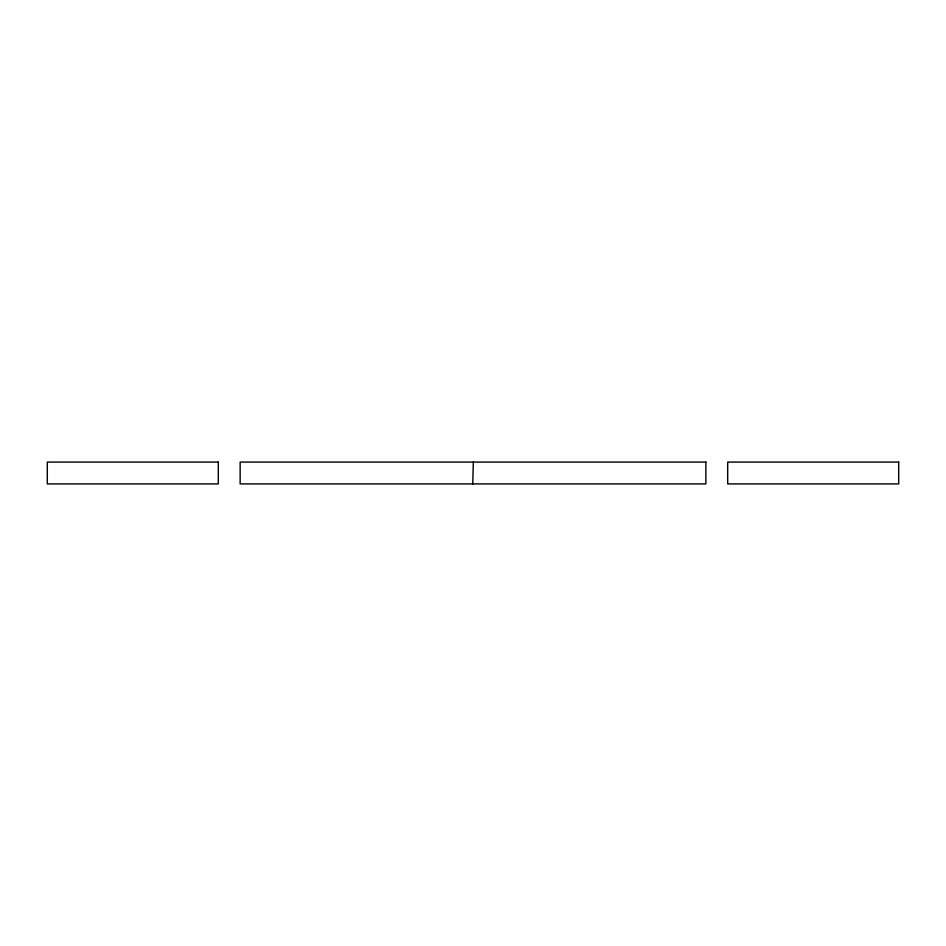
<?xml version="1.0" encoding="UTF-8"?>
<svg xmlns="http://www.w3.org/2000/svg" width="946" height="946" viewBox="0 0 946 946"><rect width="100%" height="100%" fill="white"/><g stroke="black" fill="none" stroke-linecap="round" stroke-linejoin="round"><path stroke-width="1.42" d="M472.752 483.914L473.319 462.086M218.313 462.086L47.3 462.086L47.3 483.914L218.313 483.914L218.313 462.086M705.858 462.086L240.142 462.086L240.142 483.914L705.858 483.914L705.858 462.086M898.7 462.086L727.687 462.086L727.687 483.914L898.7 483.914L898.7 462.086"/></g></svg>
